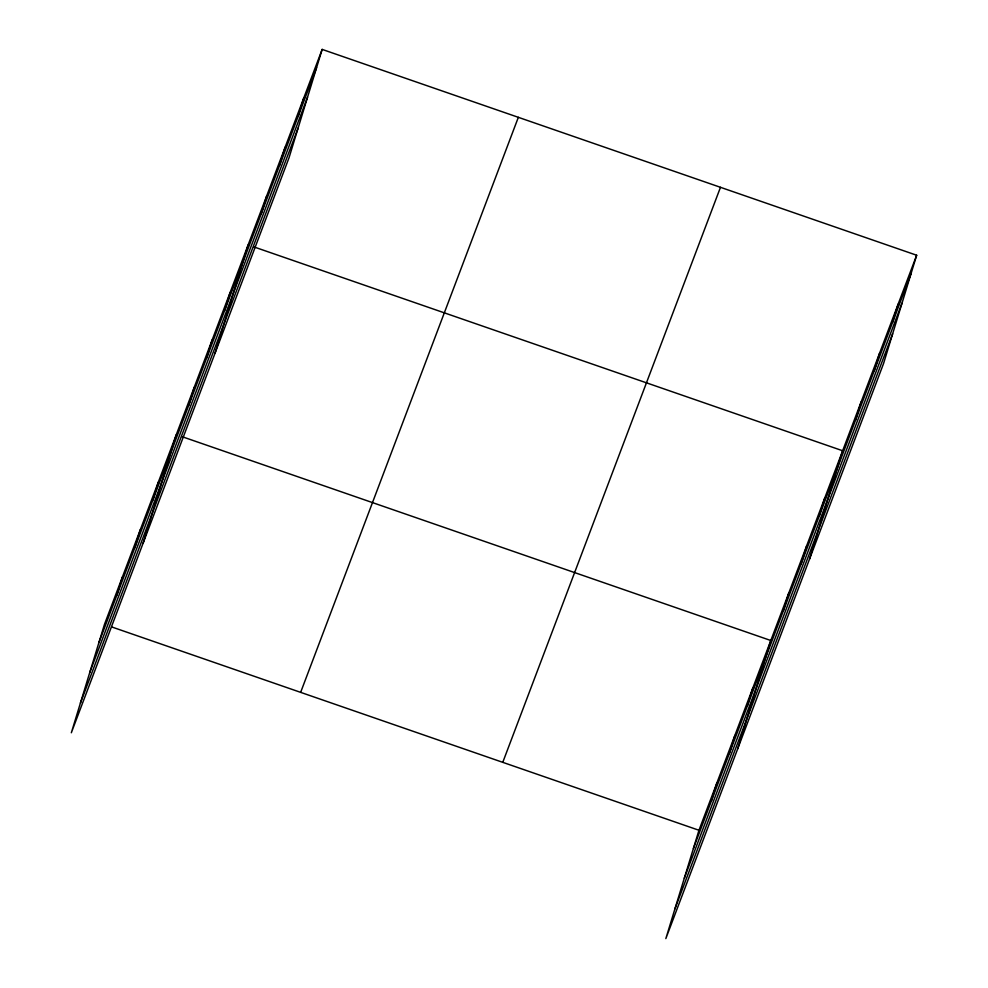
<?xml version="1.0" encoding="UTF-8"?>
<svg xmlns="http://www.w3.org/2000/svg" width="988" height="988" viewBox="0 0 988 988"><rect width="100%" height="100%" fill="white"/><g stroke="black" fill="none" stroke-linecap="round" stroke-linejoin="round"><path stroke-width="1.48" d="M116.843 595.221L122.413 576.992M134.813 547.772L140.382 529.556M152.77 500.336L158.339 482.107M143.186 543.005L176.296 434.671M188.683 405.451L194.266 387.234M206.653 358.014L212.222 339.786M224.609 310.578L230.179 292.349M215.026 353.235L248.136 244.913M261.079 214.26L266.649 196.032M279.579 165.379L285.149 147.15M298.08 116.498L303.662 98.281M322.162 49.4L289.039 157.734L71.334 732.763L104.456 624.428L322.162 49.4L916.666 255.237L883.544 363.572L665.838 938.6L698.961 830.266L916.666 255.237M711.348 801.058L716.918 782.829M729.305 753.609L734.874 735.393M747.274 706.173L752.844 687.944M737.678 748.842L770.801 640.508L182.113 436.684M783.188 611.288L788.757 593.072M801.145 563.852L806.727 545.635M819.114 516.415L824.684 498.187M809.518 559.085L842.64 450.75L253.953 246.926M855.571 420.098L861.153 401.869M874.084 371.216L879.653 353M892.584 322.335L898.154 304.119M98.886 642.657L316.592 67.629M89.797 672.396L307.503 97.355M80.436 703.024L298.129 127.995M300.648 692.353L518.342 117.325M502.769 762.341L720.474 187.312M693.391 848.494L911.084 273.466M684.301 878.233L901.995 303.193M674.928 908.861L892.633 333.833M111.73 626.948L698.961 830.266"/></g></svg>
